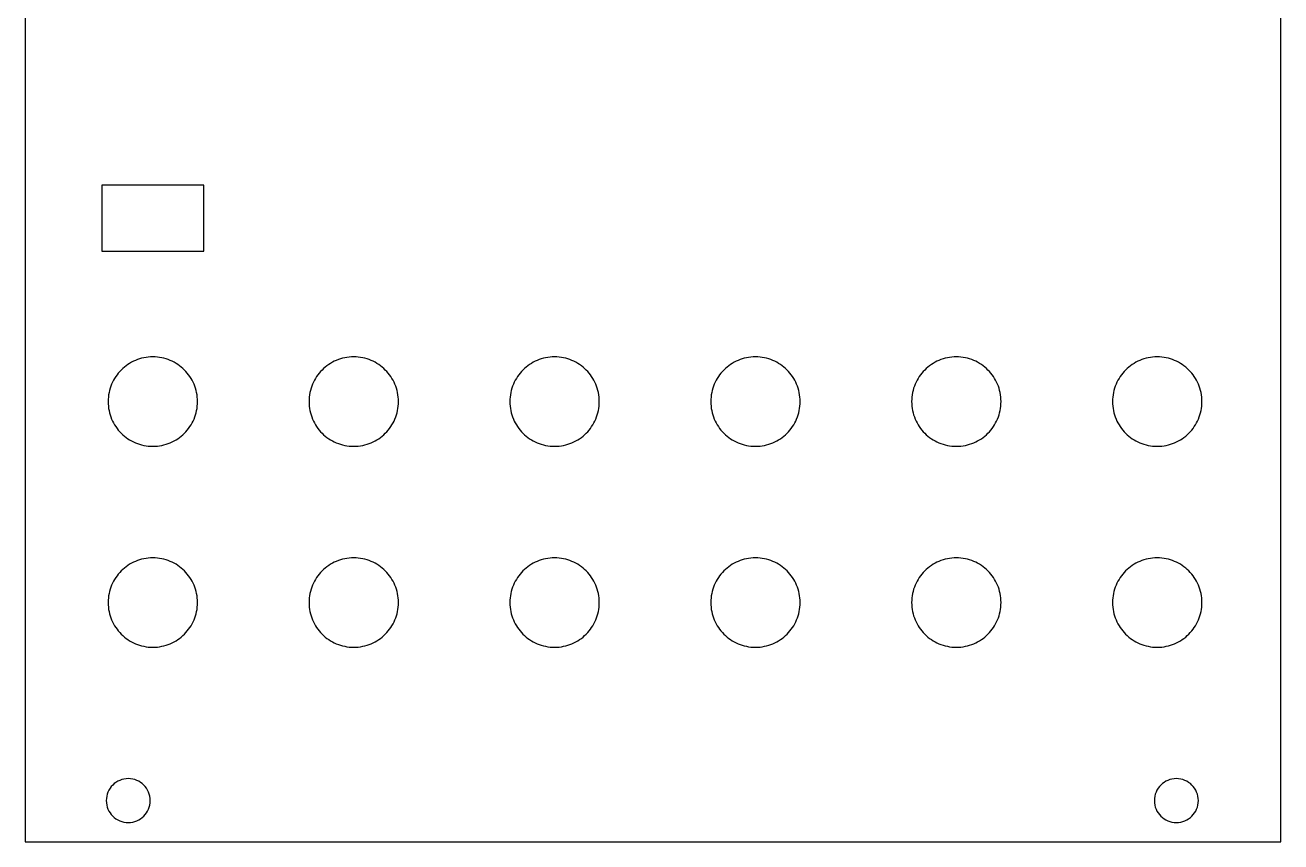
# Model space of a CAD drawing. Extents: x 34 to 126, y 38 to 166.
# Drawn here: x 34.3 to 125.6, y 37.9 to 97.3 of the extents above; entities that cross this region are included whole.
import ezdxf

# ---------------------------------------------------------------- set-up
doc = ezdxf.new("R2010")
doc.units = 0
doc.layers.add('Edge.Cuts', color=7, linetype='CONTINUOUS')

msp = doc.modelspace()

# ---------------------------------------------------------------- linework, layer by layer
at = {"layer": 'Edge.Cuts', "color": 1}
for points in [[(34.335788, 37.892567), (125.635895, 37.892567), (125.635895, 166.392306), (34.335788, 166.392306)], [(39.920602, 80.832587), (47.320805, 80.832587), (47.320805, 85.632119), (39.920602, 85.632119)], [(40.370934, 69.897468), (40.375163, 69.730192), (40.387715, 69.565118), (40.408385, 69.402447), (40.436968, 69.242385), (40.473261, 69.085139), (40.51706, 68.930904), (40.56816, 68.779891), (40.626356, 68.632303), (40.691445, 68.488346), (40.763222, 68.348216), (40.841482, 68.212125), (40.926025, 68.080274), (41.016643, 67.952865), (41.113131, 67.830106), (41.215285, 67.712197), (41.322903, 67.599344), (41.435781, 67.491754), (41.553711, 67.389625), (41.676491, 67.293162), (41.803918, 67.202572), (41.935786, 67.118057), (42.071895, 67.039822), (42.212032, 66.968067), (42.356, 66.903001), (42.503591, 66.844828), (42.654605, 66.793749), (42.808832, 66.749966), (42.966075, 66.71369), (43.126123, 66.685119), (43.288774, 66.66446), (43.453824, 66.651912), (43.621069, 66.647686), (43.788314, 66.651912), (43.95335, 66.66446), (44.116015, 66.685119), (44.276035, 66.71369), (44.433268, 66.749966), (44.587466, 66.793749), (44.738455, 66.844828), (44.886022, 66.903001), (45.029955, 66.968067), (45.170078, 67.039822), (45.306144, 67.118057), (45.438012, 67.202572), (45.5654, 67.293162), (45.688131, 67.389625), (45.806029, 67.491754), (45.918882, 67.599348), (46.026479, 67.712197), (46.128573, 67.830106), (46.225057, 67.952865), (46.315615, 68.080274), (46.400141, 68.212125), (46.478387, 68.348216), (46.550106, 68.488346), (46.615193, 68.632303), (46.673366, 68.779891), (46.724449, 68.930904), (46.768228, 69.085139), (46.804494, 69.242385), (46.833069, 69.402447), (46.853741, 69.565118), (46.866265, 69.730192), (46.870498, 69.897468), (46.866265, 70.064713), (46.853741, 70.229763), (46.833069, 70.392414), (46.804494, 70.552462), (46.768228, 70.709705), (46.724449, 70.863932), (46.673366, 71.014945), (46.615193, 71.162537), (46.550106, 71.306505), (46.478387, 71.446642), (46.400141, 71.582751), (46.315615, 71.714619), (46.225057, 71.842045), (46.128573, 71.964826), (46.026479, 72.082756), (45.918882, 72.195634), (45.806029, 72.303252), (45.688131, 72.405405), (45.5654, 72.501893), (45.438012, 72.592511), (45.306144, 72.677054), (45.170078, 72.755314), (45.029955, 72.82709), (44.886022, 72.892181), (44.738455, 72.950379), (44.587466, 73.001475), (44.433268, 73.045276), (44.276035, 73.08157), (44.116015, 73.110152), (43.95335, 73.130821), (43.788314, 73.143373), (43.621069, 73.147602), (43.453824, 73.143373), (43.288774, 73.130821), (43.126123, 73.110152), (42.966075, 73.08157), (42.808832, 73.045276), (42.654605, 73.001475), (42.503591, 72.950379), (42.356, 72.892181), (42.212032, 72.82709), (42.071895, 72.755314), (41.935786, 72.677054), (41.803918, 72.592511), (41.676491, 72.501893), (41.553711, 72.405405), (41.435781, 72.303252), (41.322903, 72.195634), (41.215285, 72.082756), (41.113131, 71.964826), (41.016643, 71.842045), (40.926025, 71.714619), (40.841482, 71.582751), (40.763222, 71.446642), (40.691445, 71.306505), (40.626356, 71.162537), (40.56816, 71.014945), (40.51706, 70.863932), (40.473261, 70.709705), (40.436968, 70.552462), (40.408385, 70.392414), (40.387715, 70.229763), (40.375163, 70.064713)], [(54.976204, 69.897468), (54.980433, 69.730192), (54.992981, 69.565118), (55.013646, 69.402447), (55.042223, 69.242385), (55.078508, 69.085139), (55.122297, 68.930904), (55.173386, 68.779891), (55.231571, 68.632303), (55.296647, 68.488346), (55.368411, 68.348216), (55.446657, 68.212125), (55.531183, 68.080274), (55.621783, 67.952865), (55.718257, 67.830106), (55.820396, 67.712197), (55.927997, 67.599344), (56.040857, 67.491754), (56.158773, 67.389625), (56.281536, 67.293162), (56.408948, 67.202572), (56.540802, 67.118057), (56.676893, 67.039822), (56.817016, 66.968067), (56.960974, 66.903001), (57.108551, 66.844828), (57.259554, 66.793749), (57.413774, 66.749966), (57.571006, 66.71369), (57.731047, 66.685119), (57.893695, 66.66446), (58.058742, 66.651912), (58.225986, 66.647686), (58.393263, 66.651912), (58.558338, 66.66446), (58.721003, 66.685119), (58.881093, 66.71369), (59.038326, 66.749966), (59.192595, 66.793749), (59.343619, 66.844828), (59.491221, 66.903001), (59.63519, 66.968067), (59.775313, 67.039822), (59.911414, 67.118057), (60.043282, 67.202572), (60.170705, 67.293162), (60.293507, 67.389625), (60.411405, 67.491754), (60.524293, 67.599348), (60.63189, 67.712197), (60.734055, 67.830106), (60.830504, 67.952865), (60.921132, 68.080274), (61.005658, 68.212125), (61.083904, 68.348216), (61.155659, 68.488346), (61.220746, 68.632303), (61.278919, 68.779891), (61.330036, 68.930904), (61.373816, 69.085139), (61.410117, 69.242385), (61.438692, 69.402447), (61.459329, 69.565118), (61.471888, 69.730192), (61.476121, 69.897468), (61.471888, 70.064713), (61.459329, 70.229763), (61.438692, 70.392414), (61.410117, 70.552462), (61.373816, 70.709705), (61.330036, 70.863932), (61.278919, 71.014945), (61.220746, 71.162537), (61.155659, 71.306505), (61.083904, 71.446642), (61.005658, 71.582751), (60.921132, 71.714619), (60.830504, 71.842045), (60.734055, 71.964826), (60.63189, 72.082756), (60.524293, 72.195634), (60.411405, 72.303252), (60.293507, 72.405405), (60.170705, 72.501893), (60.043282, 72.592511), (59.911414, 72.677054), (59.775313, 72.755314), (59.63519, 72.82709), (59.491221, 72.892181), (59.343619, 72.950379), (59.192595, 73.001475), (59.038326, 73.045276), (58.881093, 73.08157), (58.721003, 73.110152), (58.558338, 73.130821), (58.393263, 73.143373), (58.225986, 73.147602), (58.058742, 73.143373), (57.893695, 73.130821), (57.731047, 73.110152), (57.571006, 73.08157), (57.413774, 73.045276), (57.259554, 73.001475), (57.108551, 72.950379), (56.96097, 72.892181), (56.817016, 72.82709), (56.676893, 72.755314), (56.540802, 72.677054), (56.408948, 72.592511), (56.281536, 72.501893), (56.158773, 72.405405), (56.040857, 72.303252), (55.927997, 72.195634), (55.820396, 72.082756), (55.718257, 71.964826), (55.621783, 71.842045), (55.531183, 71.714619), (55.446657, 71.582751), (55.368411, 71.446642), (55.296647, 71.306505), (55.231571, 71.162537), (55.173386, 71.014945), (55.122297, 70.863932), (55.078508, 70.709705), (55.042223, 70.552462), (55.013646, 70.392414), (54.992981, 70.229763), (54.980433, 70.064713)], [(69.580945, 69.897468), (69.585174, 69.730192), (69.597722, 69.565118), (69.618387, 69.402447), (69.646964, 69.242385), (69.683249, 69.085139), (69.727038, 68.930904), (69.778127, 68.779891), (69.836312, 68.632303), (69.901388, 68.488346), (69.973152, 68.348216), (70.051398, 68.212125), (70.135924, 68.080274), (70.226524, 67.952865), (70.322998, 67.830106), (70.425137, 67.712197), (70.532738, 67.599344), (70.645598, 67.491754), (70.763514, 67.389625), (70.886277, 67.293162), (71.013689, 67.202572), (71.145543, 67.118057), (71.281634, 67.039822), (71.421757, 66.968067), (71.565715, 66.903001), (71.713292, 66.844828), (71.864295, 66.793749), (72.018515, 66.749966), (72.175747, 66.71369), (72.335788, 66.685119), (72.498436, 66.66446), (72.663483, 66.651912), (72.830727, 66.647686), (72.998004, 66.651912), (73.163079, 66.66446), (73.325744, 66.685119), (73.485834, 66.71369), (73.643067, 66.749966), (73.797336, 66.793749), (73.94836, 66.844828), (74.095962, 66.903001), (74.239931, 66.968067), (74.380054, 67.039822), (74.516155, 67.118057), (74.648023, 67.202572), (74.775446, 67.293162), (74.898248, 67.389625), (75.016146, 67.491754), (75.129034, 67.599348), (75.236631, 67.712197), (75.338796, 67.830106), (75.435245, 67.952865), (75.525873, 68.080274), (75.610399, 68.212125), (75.688645, 68.348216), (75.7604, 68.488346), (75.825487, 68.632303), (75.88366, 68.779891), (75.934777, 68.930904), (75.978557, 69.085139), (76.014858, 69.242385), (76.043433, 69.402447), (76.06407, 69.565118), (76.076629, 69.730192), (76.080862, 69.897468), (76.076629, 70.064713), (76.06407, 70.229763), (76.043433, 70.392414), (76.014858, 70.552462), (75.978557, 70.709705), (75.934777, 70.863932), (75.88366, 71.014945), (75.825487, 71.162537), (75.7604, 71.306505), (75.688645, 71.446642), (75.610399, 71.582751), (75.525873, 71.714619), (75.435245, 71.842045), (75.338796, 71.964826), (75.236631, 72.082756), (75.129034, 72.195634), (75.016146, 72.303252), (74.898248, 72.405405), (74.775446, 72.501893), (74.648023, 72.592511), (74.516155, 72.677054), (74.380054, 72.755314), (74.239931, 72.82709), (74.095962, 72.892181), (73.94836, 72.950379), (73.797336, 73.001475), (73.643067, 73.045276), (73.485834, 73.08157), (73.325744, 73.110152), (73.163079, 73.130821), (72.998004, 73.143373), (72.830727, 73.147602), (72.663483, 73.143373), (72.498436, 73.130821), (72.335788, 73.110152), (72.175747, 73.08157), (72.018515, 73.045276), (71.864295, 73.001475), (71.713292, 72.950379), (71.565711, 72.892181), (71.421757, 72.82709), (71.281634, 72.755314), (71.145543, 72.677054), (71.013689, 72.592511), (70.886277, 72.501893), (70.763514, 72.405405), (70.645598, 72.303252), (70.532738, 72.195634), (70.425137, 72.082756), (70.322998, 71.964826), (70.226524, 71.842045), (70.135924, 71.714619), (70.051398, 71.582751), (69.973152, 71.446642), (69.901388, 71.306505), (69.836312, 71.162537), (69.778127, 71.014945), (69.727038, 70.863932), (69.683249, 70.709705), (69.646964, 70.552462), (69.618387, 70.392414), (69.597722, 70.229763), (69.585174, 70.064713)], [(84.186216, 69.897468), (84.190445, 69.730192), (84.202996, 69.565118), (84.223666, 69.402447), (84.252248, 69.242385), (84.28854, 69.085139), (84.332337, 68.930904), (84.383433, 68.779891), (84.441626, 68.632303), (84.50671, 68.488346), (84.578482, 68.348216), (84.656735, 68.212125), (84.741268, 68.080274), (84.831875, 67.952865), (84.928353, 67.830106), (85.030492, 67.712197), (85.138096, 67.599344), (85.250957, 67.491754), (85.368865, 67.389625), (85.491625, 67.293162), (85.619027, 67.202572), (85.75087, 67.118057), (85.886947, 67.039822), (86.027052, 66.968067), (86.170985, 66.903001), (86.318538, 66.844828), (86.469508, 66.793749), (86.62369, 66.749966), (86.780884, 66.71369), (86.940879, 66.685119), (87.103473, 66.66446), (87.268464, 66.651912), (87.435645, 66.647686), (87.602921, 66.651912), (87.767996, 66.66446), (87.930697, 66.685119), (88.090752, 66.71369), (88.24802, 66.749966), (88.402289, 66.793749), (88.553313, 66.844828), (88.700915, 66.903001), (88.844919, 66.968067), (88.985042, 67.039822), (89.121178, 67.118057), (89.253046, 67.202572), (89.380505, 67.293162), (89.503306, 67.389625), (89.62124, 67.491754), (89.734128, 67.599348), (89.841761, 67.712197), (89.943925, 67.830106), (90.040409, 67.952865), (90.131038, 68.080274), (90.215563, 68.212125), (90.293844, 68.348216), (90.365599, 68.488346), (90.430722, 68.632303), (90.488895, 68.779891), (90.540012, 68.930904), (90.583792, 69.085139), (90.620093, 69.242385), (90.648667, 69.402447), (90.66934, 69.565118), (90.681899, 69.730192), (90.686132, 69.897468), (90.681899, 70.064713), (90.66934, 70.229763), (90.648667, 70.392414), (90.620093, 70.552462), (90.583792, 70.709705), (90.540012, 70.863932), (90.488895, 71.014945), (90.430722, 71.162537), (90.365599, 71.306505), (90.293844, 71.446642), (90.215563, 71.582751), (90.131038, 71.714619), (90.040409, 71.842045), (89.943925, 71.964826), (89.841761, 72.082756), (89.734128, 72.195634), (89.62124, 72.303252), (89.503306, 72.405405), (89.380505, 72.501893), (89.253046, 72.592511), (89.121178, 72.677054), (88.985042, 72.755314), (88.844919, 72.82709), (88.700915, 72.892181), (88.553313, 72.950379), (88.402289, 73.001475), (88.24802, 73.045276), (88.090752, 73.08157), (87.930697, 73.110152), (87.767996, 73.130821), (87.602921, 73.143373), (87.435645, 73.147602), (87.268464, 73.143373), (87.103473, 73.130821), (86.940879, 73.110152), (86.780884, 73.08157), (86.62369, 73.045276), (86.469508, 73.001475), (86.318538, 72.950379), (86.170985, 72.892181), (86.027052, 72.82709), (85.886947, 72.755314), (85.75087, 72.677054), (85.619027, 72.592511), (85.491625, 72.501893), (85.368865, 72.405405), (85.250957, 72.303252), (85.138096, 72.195634), (85.030492, 72.082756), (84.928353, 71.964826), (84.831875, 71.842045), (84.741268, 71.714619), (84.656735, 71.582751), (84.578482, 71.446642), (84.50671, 71.306505), (84.441626, 71.162537), (84.383433, 71.014945), (84.332337, 70.863932), (84.28854, 70.709705), (84.252248, 70.552462), (84.223666, 70.392414), (84.202996, 70.229763), (84.190445, 70.064713)], [(98.790957, 69.897468), (98.795186, 69.730192), (98.807738, 69.565118), (98.828407, 69.402447), (98.856992, 69.242385), (98.893285, 69.085139), (98.937085, 68.930904), (98.988185, 68.779891), (99.046384, 68.632303), (99.111475, 68.488346), (99.183255, 68.348216), (99.261519, 68.212125), (99.346065, 68.080274), (99.436687, 67.952865), (99.533182, 67.830106), (99.635343, 67.712197), (99.742968, 67.599344), (99.855856, 67.491754), (99.973797, 67.389625), (100.096588, 67.293162), (100.224029, 67.202572), (100.355911, 67.118057), (100.49203, 67.039822), (100.632185, 66.968067), (100.776171, 66.903001), (100.923783, 66.844828), (101.074817, 66.793749), (101.229066, 66.749966), (101.386334, 66.71369), (101.546406, 66.685119), (101.709086, 66.66446), (101.874168, 66.651912), (102.041444, 66.647686), (102.208625, 66.651912), (102.373619, 66.66446), (102.536214, 66.685119), (102.696198, 66.71369), (102.853396, 66.749966), (103.007595, 66.793749), (103.158548, 66.844828), (103.306115, 66.903001), (103.450048, 66.968067), (103.590135, 67.039822), (103.726237, 67.118057), (103.858069, 67.202572), (103.985457, 67.293162), (104.108224, 67.389625), (104.226122, 67.491754), (104.33901, 67.599348), (104.446607, 67.712197), (104.548736, 67.830106), (104.645221, 67.952865), (104.735814, 68.080274), (104.820339, 68.212125), (104.898621, 68.348216), (104.970375, 68.488346), (105.035463, 68.632303), (105.093671, 68.779891), (105.144753, 68.930904), (105.188533, 69.085139), (105.224834, 69.242385), (105.253408, 69.402447), (105.274081, 69.565118), (105.28664, 69.730192), (105.290873, 69.897468), (105.28664, 70.064713), (105.274081, 70.229763), (105.253408, 70.392414), (105.224834, 70.552462), (105.188533, 70.709705), (105.144753, 70.863932), (105.093671, 71.014945), (105.035463, 71.162537), (104.970375, 71.306505), (104.898621, 71.446642), (104.820339, 71.582751), (104.735814, 71.714619), (104.645221, 71.842045), (104.548736, 71.964826), (104.446607, 72.082756), (104.33901, 72.195634), (104.226122, 72.303252), (104.108224, 72.405405), (103.985457, 72.501893), (103.858069, 72.592511), (103.726237, 72.677054), (103.590135, 72.755314), (103.450048, 72.82709), (103.306115, 72.892181), (103.158548, 72.950379), (103.007595, 73.001475), (102.853396, 73.045276), (102.696198, 73.08157), (102.536214, 73.110152), (102.373619, 73.130821), (102.208625, 73.143373), (102.041444, 73.147602), (101.874168, 73.143373), (101.709086, 73.130821), (101.546406, 73.110152), (101.386334, 73.08157), (101.229066, 73.045276), (101.074817, 73.001475), (100.923783, 72.950379), (100.776171, 72.892181), (100.632185, 72.82709), (100.49203, 72.755314), (100.355911, 72.677054), (100.224029, 72.592511), (100.096588, 72.501893), (99.973797, 72.405405), (99.855856, 72.303252), (99.742968, 72.195634), (99.635343, 72.082756), (99.533182, 71.964826), (99.436687, 71.842045), (99.346065, 71.714619), (99.261519, 71.582751), (99.183255, 71.446642), (99.111475, 71.306505), (99.046384, 71.162537), (98.988185, 71.014945), (98.937085, 70.863932), (98.893285, 70.709705), (98.856992, 70.552462), (98.828407, 70.392414), (98.807738, 70.229763), (98.795186, 70.064713)], [(113.395962, 69.897468), (113.40019, 69.730192), (113.412739, 69.565118), (113.433404, 69.402447), (113.461982, 69.242385), (113.498268, 69.085139), (113.542058, 68.930904), (113.593148, 68.779891), (113.651334, 68.632303), (113.716413, 68.488346), (113.78818, 68.348216), (113.866429, 68.212125), (113.950958, 68.080274), (114.041565, 67.952865), (114.138043, 67.830106), (114.240189, 67.712197), (114.3478, 67.599344), (114.460668, 67.491754), (114.578591, 67.389625), (114.701368, 67.293162), (114.828791, 67.202572), (114.960659, 67.118057), (115.096764, 67.039822), (115.236904, 66.968067), (115.38088, 66.903001), (115.528478, 66.844828), (115.679502, 66.793749), (115.833743, 66.749966), (115.991001, 66.71369), (116.15107, 66.685119), (116.313742, 66.66446), (116.478821, 66.651912), (116.646097, 66.647686), (116.813342, 66.651912), (116.978378, 66.66446), (117.141043, 66.685119), (117.301063, 66.71369), (117.458296, 66.749966), (117.61253, 66.793749), (117.763518, 66.844828), (117.91112, 66.903001), (118.055053, 66.968067), (118.195176, 67.039822), (118.331278, 67.118057), (118.463146, 67.202572), (118.590533, 67.293162), (118.7133, 67.389625), (118.831233, 67.491754), (118.944087, 67.599348), (119.051684, 67.712197), (119.153813, 67.830106), (119.250297, 67.952865), (119.34089, 68.080274), (119.425416, 68.212125), (119.503661, 68.348216), (119.575452, 68.488346), (119.640504, 68.632303), (119.698712, 68.779891), (119.749794, 68.930904), (119.793574, 69.085139), (119.829874, 69.242385), (119.858449, 69.402447), (119.879087, 69.565118), (119.891646, 69.730192), (119.895879, 69.897468), (119.891646, 70.064713), (119.879087, 70.229763), (119.858449, 70.392414), (119.829874, 70.552462), (119.793574, 70.709705), (119.749794, 70.863932), (119.698712, 71.014945), (119.640504, 71.162537), (119.575452, 71.306505), (119.503661, 71.446642), (119.425416, 71.582751), (119.34089, 71.714619), (119.250297, 71.842045), (119.153813, 71.964826), (119.051684, 72.082756), (118.944087, 72.195634), (118.831233, 72.303252), (118.7133, 72.405405), (118.590533, 72.501893), (118.463146, 72.592511), (118.331278, 72.677054), (118.195176, 72.755314), (118.055053, 72.82709), (117.91112, 72.892181), (117.763518, 72.950379), (117.61253, 73.001475), (117.458296, 73.045276), (117.301063, 73.08157), (117.141043, 73.110152), (116.978378, 73.130821), (116.813342, 73.143373), (116.646097, 73.147602), (116.478821, 73.143373), (116.313742, 73.130821), (116.15107, 73.110152), (115.991001, 73.08157), (115.833743, 73.045276), (115.679502, 73.001475), (115.528478, 72.950379), (115.38088, 72.892181), (115.236904, 72.82709), (115.096764, 72.755314), (114.960659, 72.677054), (114.828791, 72.592511), (114.701368, 72.501893), (114.578591, 72.405405), (114.460668, 72.303252), (114.347797, 72.195634), (114.240189, 72.082756), (114.138043, 71.964826), (114.041565, 71.842045), (113.950958, 71.714619), (113.866429, 71.582751), (113.78818, 71.446642), (113.716413, 71.306505), (113.651334, 71.162537), (113.593148, 71.014945), (113.542058, 70.863932), (113.498268, 70.709705), (113.461982, 70.552462), (113.433404, 70.392414), (113.412739, 70.229763), (113.40019, 70.064713)], [(40.370934, 55.292727), (40.375163, 55.125449), (40.387715, 54.960369), (40.408385, 54.797689), (40.436968, 54.637616), (40.473261, 54.480348), (40.51706, 54.3261), (40.56816, 54.175065), (40.626356, 54.027453), (40.691445, 53.883467), (40.763222, 53.743312), (40.841482, 53.607193), (40.926025, 53.475311), (41.016643, 53.34787), (41.113131, 53.225079), (41.215285, 53.107139), (41.322903, 52.99425), (41.435781, 52.886625), (41.553711, 52.784464), (41.676491, 52.687969), (41.803918, 52.597348), (41.935786, 52.512801), (42.071895, 52.434538), (42.212032, 52.362758), (42.356, 52.297667), (42.503591, 52.23947), (42.654605, 52.188366), (42.808832, 52.144569), (42.966075, 52.108275), (43.126123, 52.07969), (43.288774, 52.059021), (43.453824, 52.046469), (43.621069, 52.042239), (43.788314, 52.046469), (43.95335, 52.059021), (44.116015, 52.07969), (44.276035, 52.108275), (44.433268, 52.144569), (44.587466, 52.188366), (44.738455, 52.23947), (44.886022, 52.297667), (45.029955, 52.362758), (45.170078, 52.434538), (45.306144, 52.512801), (45.438012, 52.597348), (45.5654, 52.687969), (45.688131, 52.784464), (45.806029, 52.886625), (45.918882, 52.99425), (46.026479, 53.107139), (46.128573, 53.225079), (46.225057, 53.34787), (46.315615, 53.475311), (46.400141, 53.607193), (46.478387, 53.743312), (46.550106, 53.883467), (46.615193, 54.027453), (46.673366, 54.175065), (46.724449, 54.3261), (46.768228, 54.480348), (46.804494, 54.637616), (46.833069, 54.797689), (46.853741, 54.960369), (46.866265, 55.125449), (46.870498, 55.292727), (46.866265, 55.45994), (46.853741, 55.62496), (46.833069, 55.787585), (46.804494, 55.947604), (46.768228, 56.104823), (46.724449, 56.259029), (46.673366, 56.410021), (46.615193, 56.557591), (46.550106, 56.701542), (46.478387, 56.841665), (46.400141, 56.977756), (46.315615, 57.109609), (46.225057, 57.237025), (46.128573, 57.359795), (46.026479, 57.477715), (45.918882, 57.590582), (45.806029, 57.698193), (45.688131, 57.800343), (45.5654, 57.896824), (45.438012, 57.987435), (45.306144, 58.071975), (45.170078, 58.150231), (45.029955, 58.222007), (44.886022, 58.287091), (44.738455, 58.345289), (44.587466, 58.396385), (44.433268, 58.440182), (44.276035, 58.476476), (44.116015, 58.505058), (43.95335, 58.525727), (43.788314, 58.538279), (43.621069, 58.542509), (43.453824, 58.538279), (43.288774, 58.525727), (43.126123, 58.505058), (42.966075, 58.476476), (42.808832, 58.440182), (42.654605, 58.396385), (42.503591, 58.345289), (42.356, 58.287091), (42.212032, 58.222007), (42.071895, 58.150231), (41.935786, 58.071975), (41.803918, 57.987435), (41.676491, 57.896824), (41.553711, 57.800343), (41.435781, 57.698193), (41.322903, 57.590582), (41.215285, 57.477715), (41.113131, 57.359795), (41.016643, 57.237025), (40.926025, 57.109609), (40.841482, 56.977756), (40.763222, 56.841665), (40.691445, 56.701542), (40.626356, 56.557591), (40.56816, 56.410021), (40.51706, 56.259029), (40.473261, 56.104823), (40.436968, 55.947604), (40.408385, 55.787585), (40.387715, 55.62496), (40.375163, 55.45994)], [(54.976204, 55.292727), (54.980433, 55.125449), (54.992981, 54.960369), (55.013646, 54.797689), (55.042223, 54.637616), (55.078508, 54.480348), (55.122297, 54.3261), (55.173386, 54.175065), (55.231571, 54.027453), (55.296647, 53.883467), (55.368411, 53.743312), (55.446657, 53.607193), (55.531183, 53.475311), (55.621783, 53.34787), (55.718257, 53.225079), (55.820396, 53.107139), (55.927997, 52.99425), (56.040857, 52.886625), (56.158773, 52.784464), (56.281536, 52.687969), (56.408948, 52.597348), (56.540802, 52.512801), (56.676893, 52.434538), (56.817016, 52.362758), (56.960974, 52.297667), (57.108551, 52.23947), (57.259554, 52.188366), (57.413774, 52.144569), (57.571006, 52.108275), (57.731047, 52.07969), (57.893695, 52.059021), (58.058742, 52.046469), (58.225986, 52.042239), (58.393263, 52.046469), (58.558338, 52.059021), (58.721003, 52.07969), (58.881093, 52.108275), (59.038326, 52.144569), (59.192595, 52.188366), (59.343619, 52.23947), (59.491221, 52.297667), (59.63519, 52.362758), (59.775313, 52.434538), (59.911414, 52.512801), (60.043282, 52.597348), (60.170705, 52.687969), (60.293507, 52.784464), (60.411405, 52.886625), (60.524293, 52.99425), (60.63189, 53.107139), (60.734055, 53.225079), (60.830504, 53.34787), (60.921132, 53.475311), (61.005658, 53.607193), (61.083904, 53.743312), (61.155659, 53.883467), (61.220746, 54.027453), (61.278919, 54.175065), (61.330036, 54.3261), (61.373816, 54.480348), (61.410117, 54.637616), (61.438692, 54.797689), (61.459329, 54.960369), (61.471888, 55.125449), (61.476121, 55.292727), (61.471888, 55.45994), (61.459329, 55.62496), (61.438692, 55.787585), (61.410117, 55.947604), (61.373816, 56.104823), (61.330036, 56.259029), (61.278919, 56.410021), (61.220746, 56.557591), (61.155659, 56.701542), (61.083904, 56.841665), (61.005658, 56.977756), (60.921132, 57.109609), (60.830504, 57.237025), (60.734055, 57.359795), (60.63189, 57.477715), (60.524293, 57.590582), (60.411405, 57.698193), (60.293507, 57.800343), (60.170705, 57.896824), (60.043282, 57.987435), (59.911414, 58.071975), (59.775313, 58.150231), (59.63519, 58.222007), (59.491221, 58.287091), (59.343619, 58.345289), (59.192595, 58.396385), (59.038326, 58.440182), (58.881093, 58.476476), (58.721003, 58.505058), (58.558338, 58.525727), (58.393263, 58.538279), (58.225986, 58.542509), (58.058742, 58.538279), (57.893695, 58.525727), (57.731047, 58.505058), (57.571006, 58.476476), (57.413774, 58.440182), (57.259554, 58.396385), (57.108551, 58.345289), (56.96097, 58.287091), (56.817016, 58.222007), (56.676893, 58.150231), (56.540802, 58.071975), (56.408948, 57.987435), (56.281536, 57.896824), (56.158773, 57.800343), (56.040857, 57.698193), (55.927997, 57.590582), (55.820396, 57.477715), (55.718257, 57.359795), (55.621783, 57.237025), (55.531183, 57.109609), (55.446657, 56.977756), (55.368411, 56.841665), (55.296647, 56.701542), (55.231571, 56.557591), (55.173386, 56.410021), (55.122297, 56.259029), (55.078508, 56.104823), (55.042223, 55.947604), (55.013646, 55.787585), (54.992981, 55.62496), (54.980433, 55.45994)], [(69.580945, 55.292727), (69.585174, 55.125449), (69.597722, 54.960369), (69.618387, 54.797689), (69.646964, 54.637616), (69.683249, 54.480348), (69.727038, 54.3261), (69.778127, 54.175065), (69.836312, 54.027453), (69.901388, 53.883467), (69.973152, 53.743312), (70.051398, 53.607193), (70.135924, 53.475311), (70.226524, 53.34787), (70.322998, 53.225079), (70.425137, 53.107139), (70.532738, 52.99425), (70.645598, 52.886625), (70.763514, 52.784464), (70.886277, 52.687969), (71.013689, 52.597348), (71.145543, 52.512801), (71.281634, 52.434538), (71.421757, 52.362758), (71.565715, 52.297667), (71.713292, 52.23947), (71.864295, 52.188366), (72.018515, 52.144569), (72.175747, 52.108275), (72.335788, 52.07969), (72.498436, 52.059021), (72.663483, 52.046469), (72.830727, 52.042239), (72.998004, 52.046469), (73.163079, 52.059021), (73.325744, 52.07969), (73.485834, 52.108275), (73.643067, 52.144569), (73.797336, 52.188366), (73.94836, 52.23947), (74.095962, 52.297667), (74.239931, 52.362758), (74.380054, 52.434538), (74.516155, 52.512801), (74.648023, 52.597348), (74.775446, 52.687969), (74.898248, 52.784464), (75.016146, 52.886625), (75.129034, 52.99425), (75.236631, 53.107139), (75.338796, 53.225079), (75.435245, 53.34787), (75.525873, 53.475311), (75.610399, 53.607193), (75.688645, 53.743312), (75.7604, 53.883467), (75.825487, 54.027453), (75.88366, 54.175065), (75.934777, 54.3261), (75.978557, 54.480348), (76.014858, 54.637616), (76.043433, 54.797689), (76.06407, 54.960369), (76.076629, 55.125449), (76.080862, 55.292727), (76.076629, 55.45994), (76.06407, 55.62496), (76.043433, 55.787585), (76.014858, 55.947604), (75.978557, 56.104823), (75.934777, 56.259029), (75.88366, 56.410021), (75.825487, 56.557591), (75.7604, 56.701542), (75.688645, 56.841665), (75.610399, 56.977756), (75.525873, 57.109609), (75.435245, 57.237025), (75.338796, 57.359795), (75.236631, 57.477715), (75.129034, 57.590582), (75.016146, 57.698193), (74.898248, 57.800343), (74.775446, 57.896824), (74.648023, 57.987435), (74.516155, 58.071975), (74.380054, 58.150231), (74.239931, 58.222007), (74.095962, 58.287091), (73.94836, 58.345289), (73.797336, 58.396385), (73.643067, 58.440182), (73.485834, 58.476476), (73.325744, 58.505058), (73.163079, 58.525727), (72.998004, 58.538279), (72.830727, 58.542509), (72.663483, 58.538279), (72.498436, 58.525727), (72.335788, 58.505058), (72.175747, 58.476476), (72.018515, 58.440182), (71.864295, 58.396385), (71.713292, 58.345289), (71.565711, 58.287091), (71.421757, 58.222007), (71.281634, 58.150231), (71.145543, 58.071975), (71.013689, 57.987435), (70.886277, 57.896824), (70.763514, 57.800343), (70.645598, 57.698193), (70.532738, 57.590582), (70.425137, 57.477715), (70.322998, 57.359795), (70.226524, 57.237025), (70.135924, 57.109609), (70.051398, 56.977756), (69.973152, 56.841665), (69.901388, 56.701542), (69.836312, 56.557591), (69.778127, 56.410021), (69.727038, 56.259029), (69.683249, 56.104823), (69.646964, 55.947604), (69.618387, 55.787585), (69.597722, 55.62496), (69.585174, 55.45994)], [(84.186216, 55.292727), (84.190445, 55.125449), (84.202996, 54.960369), (84.223666, 54.797689), (84.252248, 54.637616), (84.28854, 54.480348), (84.332337, 54.3261), (84.383433, 54.175065), (84.441626, 54.027453), (84.50671, 53.883467), (84.578482, 53.743312), (84.656735, 53.607193), (84.741268, 53.475311), (84.831875, 53.34787), (84.928353, 53.225079), (85.030492, 53.107139), (85.138096, 52.99425), (85.250957, 52.886625), (85.368865, 52.784464), (85.491625, 52.687969), (85.619027, 52.597348), (85.75087, 52.512801), (85.886947, 52.434538), (86.027052, 52.362758), (86.170985, 52.297667), (86.318538, 52.23947), (86.469508, 52.188366), (86.62369, 52.144569), (86.780884, 52.108275), (86.940879, 52.07969), (87.103473, 52.059021), (87.268464, 52.046469), (87.435645, 52.042239), (87.602921, 52.046469), (87.767996, 52.059021), (87.930697, 52.07969), (88.090752, 52.108275), (88.24802, 52.144569), (88.402289, 52.188366), (88.553313, 52.23947), (88.700915, 52.297667), (88.844919, 52.362758), (88.985042, 52.434538), (89.121178, 52.512801), (89.253046, 52.597348), (89.380505, 52.687969), (89.503306, 52.784464), (89.62124, 52.886625), (89.734128, 52.99425), (89.841761, 53.107139), (89.943925, 53.225079), (90.040409, 53.34787), (90.131038, 53.475311), (90.215563, 53.607193), (90.293844, 53.743312), (90.365599, 53.883467), (90.430722, 54.027453), (90.488895, 54.175065), (90.540012, 54.3261), (90.583792, 54.480348), (90.620093, 54.637616), (90.648667, 54.797689), (90.66934, 54.960369), (90.681899, 55.125449), (90.686132, 55.292727), (90.681899, 55.45994), (90.66934, 55.62496), (90.648667, 55.787585), (90.620093, 55.947604), (90.583792, 56.104823), (90.540012, 56.259029), (90.488895, 56.410021), (90.430722, 56.557591), (90.365599, 56.701542), (90.293844, 56.841665), (90.215563, 56.977756), (90.131038, 57.109609), (90.040409, 57.237025), (89.943925, 57.359795), (89.841761, 57.477715), (89.734128, 57.590582), (89.62124, 57.698193), (89.503306, 57.800343), (89.380505, 57.896824), (89.253046, 57.987435), (89.121178, 58.071975), (88.985042, 58.150231), (88.844919, 58.222007), (88.700915, 58.287091), (88.553313, 58.345289), (88.402289, 58.396385), (88.24802, 58.440182), (88.090752, 58.476476), (87.930697, 58.505058), (87.767996, 58.525727), (87.602921, 58.538279), (87.435645, 58.542509), (87.268464, 58.538279), (87.103473, 58.525727), (86.940879, 58.505058), (86.780884, 58.476476), (86.62369, 58.440182), (86.469508, 58.396385), (86.318538, 58.345289), (86.170985, 58.287091), (86.027052, 58.222007), (85.886947, 58.150231), (85.75087, 58.071975), (85.619027, 57.987435), (85.491625, 57.896824), (85.368865, 57.800343), (85.250957, 57.698193), (85.138096, 57.590582), (85.030492, 57.477715), (84.928353, 57.359795), (84.831875, 57.237025), (84.741268, 57.109609), (84.656735, 56.977756), (84.578482, 56.841665), (84.50671, 56.701542), (84.441626, 56.557591), (84.383433, 56.410021), (84.332337, 56.259029), (84.28854, 56.104823), (84.252248, 55.947604), (84.223666, 55.787585), (84.202996, 55.62496), (84.190445, 55.45994)], [(98.790957, 55.292727), (98.795186, 55.125449), (98.807738, 54.960369), (98.828407, 54.797689), (98.856992, 54.637616), (98.893285, 54.480348), (98.937085, 54.3261), (98.988185, 54.175065), (99.046384, 54.027453), (99.111475, 53.883467), (99.183255, 53.743312), (99.261519, 53.607193), (99.346065, 53.475311), (99.436687, 53.34787), (99.533182, 53.225079), (99.635343, 53.107139), (99.742968, 52.99425), (99.855856, 52.886625), (99.973797, 52.784464), (100.096588, 52.687969), (100.224029, 52.597348), (100.355911, 52.512801), (100.49203, 52.434538), (100.632185, 52.362758), (100.776171, 52.297667), (100.923783, 52.23947), (101.074817, 52.188366), (101.229066, 52.144569), (101.386334, 52.108275), (101.546406, 52.07969), (101.709086, 52.059021), (101.874168, 52.046469), (102.041444, 52.042239), (102.208625, 52.046469), (102.373619, 52.059021), (102.536214, 52.07969), (102.696198, 52.108275), (102.853396, 52.144569), (103.007595, 52.188366), (103.158548, 52.23947), (103.306115, 52.297667), (103.450048, 52.362758), (103.590135, 52.434538), (103.726237, 52.512801), (103.858069, 52.597348), (103.985457, 52.687969), (104.108224, 52.784464), (104.226122, 52.886625), (104.33901, 52.99425), (104.446607, 53.107139), (104.548736, 53.225079), (104.645221, 53.34787), (104.735814, 53.475311), (104.820339, 53.607193), (104.898621, 53.743312), (104.970375, 53.883467), (105.035463, 54.027453), (105.093671, 54.175065), (105.144753, 54.3261), (105.188533, 54.480348), (105.224834, 54.637616), (105.253408, 54.797689), (105.274081, 54.960369), (105.28664, 55.125449), (105.290873, 55.292727), (105.28664, 55.45994), (105.274081, 55.62496), (105.253408, 55.787585), (105.224834, 55.947604), (105.188533, 56.104823), (105.144753, 56.259029), (105.093671, 56.410021), (105.035463, 56.557591), (104.970375, 56.701542), (104.898621, 56.841665), (104.820339, 56.977756), (104.735814, 57.109609), (104.645221, 57.237025), (104.548736, 57.359795), (104.446607, 57.477715), (104.33901, 57.590582), (104.226122, 57.698193), (104.108224, 57.800343), (103.985457, 57.896824), (103.858069, 57.987435), (103.726237, 58.071975), (103.590135, 58.150231), (103.450048, 58.222007), (103.306115, 58.287091), (103.158548, 58.345289), (103.007595, 58.396385), (102.853396, 58.440182), (102.696198, 58.476476), (102.536214, 58.505058), (102.373619, 58.525727), (102.208625, 58.538279), (102.041444, 58.542509), (101.874168, 58.538279), (101.709086, 58.525727), (101.546406, 58.505058), (101.386334, 58.476476), (101.229066, 58.440182), (101.074817, 58.396385), (100.923783, 58.345289), (100.776171, 58.287091), (100.632185, 58.222007), (100.49203, 58.150231), (100.355911, 58.071975), (100.224029, 57.987435), (100.096588, 57.896824), (99.973797, 57.800343), (99.855856, 57.698193), (99.742968, 57.590582), (99.635343, 57.477715), (99.533182, 57.359795), (99.436687, 57.237025), (99.346065, 57.109609), (99.261519, 56.977756), (99.183255, 56.841665), (99.111475, 56.701542), (99.046384, 56.557591), (98.988185, 56.410021), (98.937085, 56.259029), (98.893285, 56.104823), (98.856992, 55.947604), (98.828407, 55.787585), (98.807738, 55.62496), (98.795186, 55.45994)], [(113.395962, 55.292727), (113.40019, 55.125449), (113.412739, 54.960369), (113.433404, 54.797689), (113.461982, 54.637616), (113.498268, 54.480348), (113.542058, 54.3261), (113.593148, 54.175065), (113.651334, 54.027453), (113.716413, 53.883467), (113.78818, 53.743312), (113.866429, 53.607193), (113.950958, 53.475311), (114.041565, 53.34787), (114.138043, 53.225079), (114.240189, 53.107139), (114.3478, 52.99425), (114.460668, 52.886625), (114.578591, 52.784464), (114.701368, 52.687969), (114.828791, 52.597348), (114.960659, 52.512801), (115.096764, 52.434538), (115.236904, 52.362758), (115.38088, 52.297667), (115.528478, 52.23947), (115.679502, 52.188366), (115.833743, 52.144569), (115.991001, 52.108275), (116.15107, 52.07969), (116.313742, 52.059021), (116.478821, 52.046469), (116.646097, 52.042239), (116.813342, 52.046469), (116.978378, 52.059021), (117.141043, 52.07969), (117.301063, 52.108275), (117.458296, 52.144569), (117.61253, 52.188366), (117.763518, 52.23947), (117.91112, 52.297667), (118.055053, 52.362758), (118.195176, 52.434538), (118.331278, 52.512801), (118.463146, 52.597348), (118.590533, 52.687969), (118.7133, 52.784464), (118.831233, 52.886625), (118.944087, 52.99425), (119.051684, 53.107139), (119.153813, 53.225079), (119.250297, 53.34787), (119.34089, 53.475311), (119.425416, 53.607193), (119.503661, 53.743312), (119.575452, 53.883467), (119.640504, 54.027453), (119.698712, 54.175065), (119.749794, 54.3261), (119.793574, 54.480348), (119.829874, 54.637616), (119.858449, 54.797689), (119.879087, 54.960369), (119.891646, 55.125449), (119.895879, 55.292727), (119.891646, 55.45994), (119.879087, 55.62496), (119.858449, 55.787585), (119.829874, 55.947604), (119.793574, 56.104823), (119.749794, 56.259029), (119.698712, 56.410021), (119.640504, 56.557591), (119.575452, 56.701542), (119.503661, 56.841665), (119.425416, 56.977756), (119.34089, 57.109609), (119.250297, 57.237025), (119.153813, 57.359795), (119.051684, 57.477715), (118.944087, 57.590582), (118.831233, 57.698193), (118.7133, 57.800343), (118.590533, 57.896824), (118.463146, 57.987435), (118.331278, 58.071975), (118.195176, 58.150231), (118.055053, 58.222007), (117.91112, 58.287091), (117.763518, 58.345289), (117.61253, 58.396385), (117.458296, 58.440182), (117.301063, 58.476476), (117.141043, 58.505058), (116.978378, 58.525727), (116.813342, 58.538279), (116.646097, 58.542509), (116.478821, 58.538279), (116.313742, 58.525727), (116.15107, 58.505058), (115.991001, 58.476476), (115.833743, 58.440182), (115.679502, 58.396385), (115.528478, 58.345289), (115.38088, 58.287091), (115.236904, 58.222007), (115.096764, 58.150231), (114.960659, 58.071975), (114.828791, 57.987435), (114.701368, 57.896824), (114.578591, 57.800343), (114.460668, 57.698193), (114.347797, 57.590582), (114.240189, 57.477715), (114.138043, 57.359795), (114.041565, 57.237025), (113.950958, 57.109609), (113.866429, 56.977756), (113.78818, 56.841665), (113.716413, 56.701542), (113.651334, 56.557591), (113.593148, 56.410021), (113.542058, 56.259029), (113.498268, 56.104823), (113.461982, 55.947604), (113.433404, 55.787585), (113.412739, 55.62496), (113.40019, 55.45994)], [(40.235997, 40.892509), (40.244255, 40.728911), (40.268494, 40.570045), (40.307911, 40.416715), (40.361701, 40.26972), (40.429062, 40.129868), (40.509189, 39.997961), (40.60128, 39.874803), (40.704527, 39.761195), (40.818135, 39.657948), (40.941293, 39.565855), (41.0732, 39.485729), (41.213051, 39.41837), (41.360047, 39.364578), (41.513378, 39.325163), (41.672244, 39.300923), (41.835841, 39.292665), (41.999437, 39.300923), (42.158303, 39.325163), (42.311634, 39.364578), (42.45863, 39.41837), (42.598481, 39.485729), (42.730388, 39.565855), (42.853546, 39.657948), (42.967154, 39.761195), (43.070401, 39.874803), (43.162494, 39.997961), (43.24262, 40.129868), (43.309979, 40.26972), (43.363771, 40.416715), (43.403187, 40.570045), (43.427426, 40.728911), (43.435684, 40.892509), (43.427426, 41.056106), (43.403187, 41.214972), (43.363771, 41.368302), (43.309979, 41.515298), (43.24262, 41.655149), (43.162494, 41.787056), (43.070401, 41.910214), (42.967154, 42.023822), (42.853546, 42.127069), (42.730388, 42.219162), (42.598481, 42.299288), (42.45863, 42.366647), (42.311634, 42.420439), (42.158303, 42.459855), (41.999437, 42.484094), (41.835841, 42.492352), (41.672244, 42.484094), (41.513378, 42.459855), (41.360047, 42.420439), (41.213051, 42.366647), (41.0732, 42.299288), (40.941293, 42.219162), (40.818135, 42.127069), (40.704527, 42.023822), (40.60128, 41.910214), (40.509189, 41.787056), (40.429062, 41.655149), (40.361701, 41.515298), (40.307911, 41.368302), (40.268494, 41.214972), (40.244255, 41.056106)], [(116.435761, 40.892509), (116.44402, 40.728911), (116.468259, 40.570045), (116.507675, 40.416715), (116.561466, 40.26972), (116.628826, 40.129868), (116.708953, 39.997961), (116.801044, 39.874803), (116.904292, 39.761195), (117.0179, 39.657948), (117.141058, 39.565855), (117.272965, 39.485729), (117.412816, 39.41837), (117.559811, 39.364578), (117.713142, 39.325163), (117.872008, 39.300923), (118.035605, 39.292665), (118.199265, 39.300923), (118.358184, 39.325163), (118.511565, 39.364578), (118.658599, 39.41837), (118.798485, 39.485729), (118.930421, 39.565855), (119.0536, 39.657948), (119.167226, 39.761195), (119.270491, 39.874803), (119.36259, 39.997961), (119.442727, 40.129868), (119.510093, 40.26972), (119.563885, 40.416715), (119.603304, 40.570045), (119.627543, 40.728911), (119.635802, 40.892509), (119.627543, 41.056106), (119.603304, 41.214972), (119.563885, 41.368302), (119.510093, 41.515298), (119.442727, 41.655149), (119.36259, 41.787056), (119.270491, 41.910214), (119.167226, 42.023822), (119.0536, 42.127069), (118.930421, 42.219162), (118.798485, 42.299288), (118.658599, 42.366647), (118.511565, 42.420439), (118.358184, 42.459855), (118.199265, 42.484094), (118.035605, 42.492352), (117.872008, 42.484094), (117.713142, 42.459855), (117.559811, 42.420439), (117.412816, 42.366647), (117.272965, 42.299288), (117.141058, 42.219162), (117.0179, 42.127069), (116.904292, 42.023822), (116.801044, 41.910214), (116.708953, 41.787056), (116.628826, 41.655149), (116.561466, 41.515298), (116.507675, 41.368302), (116.468259, 41.214972), (116.44402, 41.056106)]]:
    msp.add_lwpolyline(points, close=True, dxfattribs=at)

doc.saveas('drawing.dxf')
